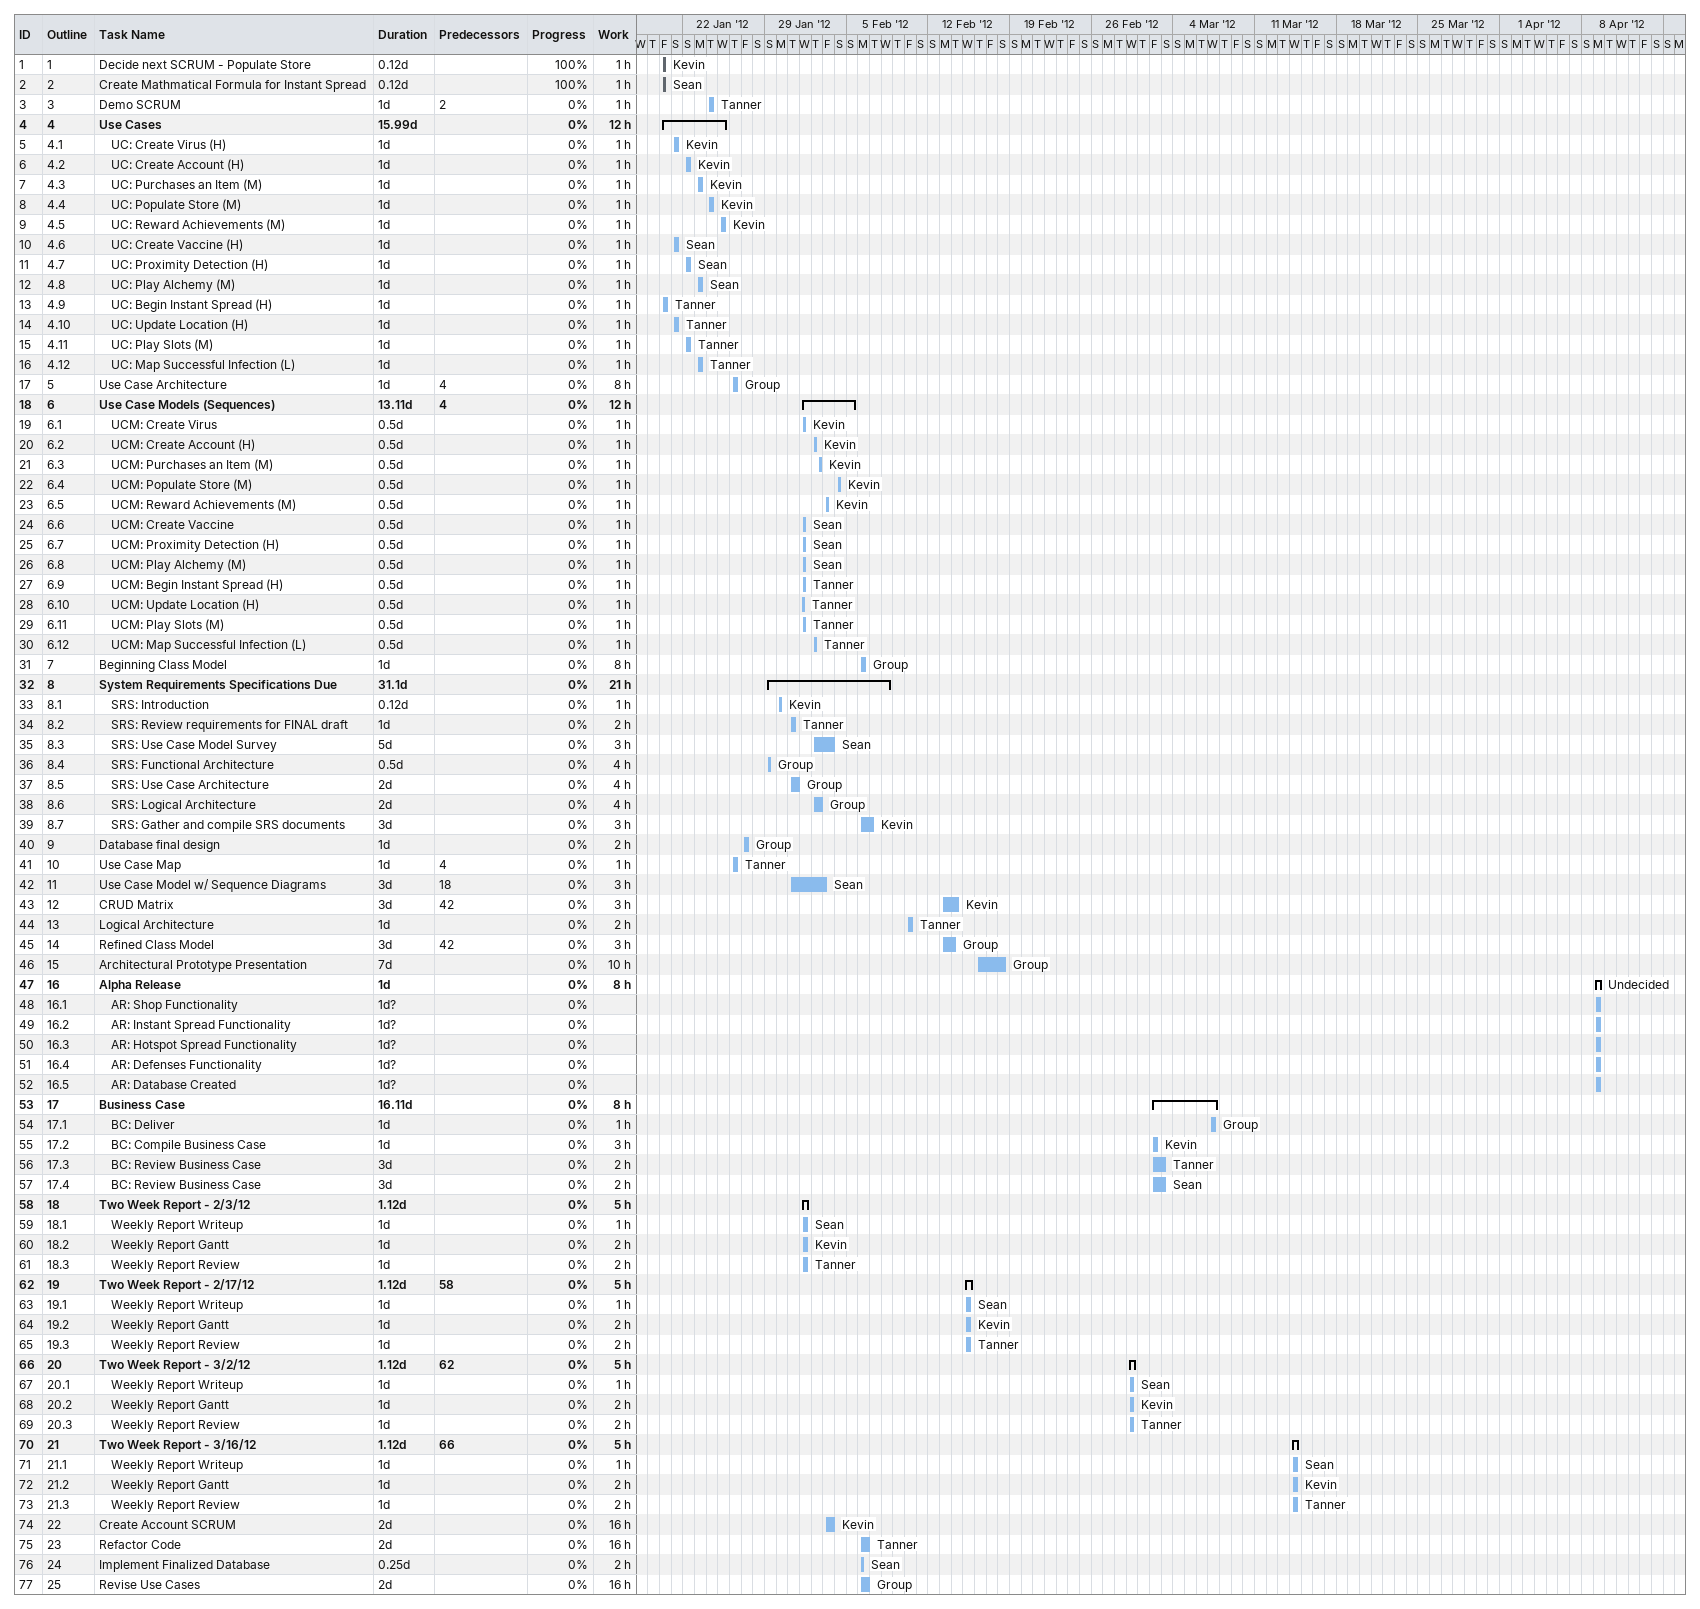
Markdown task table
| ID | WBS | Task | Duration | Start | Finish | Predecessors | Resources | % complete | Work (h) |
|---|---|---|---|---|---|---|---|---|---|
| 1 | 1 | Decide next SCRUM - Populate Store | 0.12d | 2012-01-20 | 2012-01-20 |  | Kevin | 100 | 1 |
| 2 | 2 | Create Mathmatical Formula for Instant Spread | 0.12d | 2012-01-20 | 2012-01-20 |  | Sean | 100 | 1 |
| 3 | 3 | Demo SCRUM | 1d | 2012-01-24 | 2012-01-24 | 2 | Tanner | 0 | 1 |
| 4 | 4 | **Use Cases** | 15.99d | 2012-01-20 | 2012-01-25 |  |  | 0 | 12 |
| 5 | 4.1 | UC: Create Virus (H) | 1d | 2012-01-21 | 2012-01-21 |  | Kevin | 0 | 1 |
| 6 | 4.2 | UC: Create Account (H) | 1d | 2012-01-22 | 2012-01-22 |  | Kevin | 0 | 1 |
| 7 | 4.3 | UC: Purchases an Item (M) | 1d | 2012-01-23 | 2012-01-23 |  | Kevin | 0 | 1 |
| 8 | 4.4 | UC: Populate Store (M) | 1d | 2012-01-24 | 2012-01-24 |  | Kevin | 0 | 1 |
| 9 | 4.5 | UC: Reward Achievements (M) | 1d | 2012-01-25 | 2012-01-25 |  | Kevin | 0 | 1 |
| 10 | 4.6 | UC: Create Vaccine (H) | 1d | 2012-01-21 | 2012-01-21 |  | Sean | 0 | 1 |
| 11 | 4.7 | UC: Proximity Detection (H) | 1d | 2012-01-22 | 2012-01-22 |  | Sean | 0 | 1 |
| 12 | 4.8 | UC: Play Alchemy (M) | 1d | 2012-01-23 | 2012-01-23 |  | Sean | 0 | 1 |
| 13 | 4.9 | UC: Begin Instant Spread (H) | 1d | 2012-01-20 | 2012-01-20 |  | Tanner | 0 | 1 |
| 14 | 4.10 | UC: Update Location (H) | 1d | 2012-01-21 | 2012-01-21 |  | Tanner | 0 | 1 |
| 15 | 4.11 | UC: Play Slots (M) | 1d | 2012-01-22 | 2012-01-22 |  | Tanner | 0 | 1 |
| 16 | 4.12 | UC: Map Successful Infection (L) | 1d | 2012-01-23 | 2012-01-23 |  | Tanner | 0 | 1 |
| 17 | 5 | Use Case Architecture | 1d | 2012-01-26 | 2012-01-26 | 4 | Group | 0 | 8 |
| 18 | 6 | **Use Case Models (Sequences)** | 13.11d | 2012-02-01 | 2012-02-05 | 4 |  | 0 | 12 |
| 19 | 6.1 | UCM: Create Virus | 0.5d | 2012-02-01 | 2012-02-01 |  | Kevin | 0 | 1 |
| 20 | 6.2 | UCM: Create Account (H) | 0.5d | 2012-02-02 | 2012-02-02 |  | Kevin | 0 | 1 |
| 21 | 6.3 | UCM: Purchases an Item (M) | 0.5d | 2012-02-02 | 2012-02-02 |  | Kevin | 0 | 1 |
| 22 | 6.4 | UCM: Populate Store (M) | 0.5d | 2012-02-04 | 2012-02-04 |  | Kevin | 0 | 1 |
| 23 | 6.5 | UCM: Reward Achievements (M) | 0.5d | 2012-02-03 | 2012-02-03 |  | Kevin | 0 | 1 |
| 24 | 6.6 | UCM: Create Vaccine | 0.5d | 2012-02-01 | 2012-02-01 |  | Sean | 0 | 1 |
| 25 | 6.7 | UCM: Proximity Detection (H) | 0.5d | 2012-02-01 | 2012-02-01 |  | Sean | 0 | 1 |
| 26 | 6.8 | UCM: Play Alchemy (M) | 0.5d | 2012-02-01 | 2012-02-01 |  | Sean | 0 | 1 |
| 27 | 6.9 | UCM: Begin Instant Spread (H) | 0.5d | 2012-02-01 | 2012-02-01 |  | Tanner | 0 | 1 |
| 28 | 6.10 | UCM: Update Location (H) | 0.5d | 2012-02-01 | 2012-02-01 |  | Tanner | 0 | 1 |
| 29 | 6.11 | UCM: Play Slots (M) | 0.5d | 2012-02-01 | 2012-02-01 |  | Tanner | 0 | 1 |
| 30 | 6.12 | UCM: Map Successful Infection (L) | 0.5d | 2012-02-02 | 2012-02-02 |  | Tanner | 0 | 1 |
| 31 | 7 | Beginning Class Model | 1d | 2012-02-06 | 2012-02-06 |  | Group | 0 | 8 |
| 32 | 8 | **System Requirements Specifications Due** | 31.1d | 2012-01-29 | 2012-02-08 |  |  | 0 | 21 |
| 33 | 8.1 | SRS: Introduction | 0.12d | 2012-01-30 | 2012-01-30 |  | Kevin | 0 | 1 |
| 34 | 8.2 | SRS: Review requirements for FINAL draft | 1d | 2012-01-31 | 2012-01-31 |  | Tanner | 0 | 2 |
| 35 | 8.3 | SRS: Use Case Model Survey | 5d | 2012-02-02 | 2012-02-04 |  | Sean | 0 | 3 |
| 36 | 8.4 | SRS: Functional Architecture | 0.5d | 2012-01-29 | 2012-01-29 |  | Group | 0 | 4 |
| 37 | 8.5 | SRS: Use Case Architecture | 2d | 2012-01-31 | 2012-02-01 |  | Group | 0 | 4 |
| 38 | 8.6 | SRS: Logical Architecture | 2d | 2012-02-02 | 2012-02-03 |  | Group | 0 | 4 |
| 39 | 8.7 | SRS: Gather and compile SRS documents | 3d | 2012-02-06 | 2012-02-07 |  | Kevin | 0 | 3 |
| 40 | 9 | Database final design | 1d | 2012-01-27 | 2012-01-27 |  | Group | 0 | 2 |
| 41 | 10 | Use Case Map | 1d | 2012-01-26 | 2012-01-26 | 4 | Tanner | 0 | 1 |
| 42 | 11 | Use Case Model w/ Sequence Diagrams | 3d | 2012-01-31 | 2012-02-03 | 18 | Sean | 0 | 3 |
| 43 | 12 | CRUD Matrix | 3d | 2012-02-13 | 2012-02-14 | 42 | Kevin | 0 | 3 |
| 44 | 13 | Logical Architecture | 1d | 2012-02-10 | 2012-02-10 |  | Tanner | 0 | 2 |
| 45 | 14 | Refined Class Model | 3d | 2012-02-13 | 2012-02-14 | 42 | Group | 0 | 3 |
| 46 | 15 | Architectural Prototype Presentation | 7d | 2012-02-16 | 2012-02-18 |  | Group | 0 | 10 |
| 47 | 16 | **Alpha Release** | 1d | 2012-04-09 | 2012-04-09 |  | Undecided | 0 | 8 |
| 48 | 16.1 | AR: Shop Functionality | 1d? | 2012-04-09 | 2012-04-09 |  |  | 0 |  |
| 49 | 16.2 | AR: Instant Spread Functionality | 1d? | 2012-04-09 | 2012-04-09 |  |  | 0 |  |
| 50 | 16.3 | AR: Hotspot Spread Functionality | 1d? | 2012-04-09 | 2012-04-09 |  |  | 0 |  |
| 51 | 16.4 | AR: Defenses Functionality | 1d? | 2012-04-09 | 2012-04-09 |  |  | 0 |  |
| 52 | 16.5 | AR: Database Created | 1d? | 2012-04-09 | 2012-04-09 |  |  | 0 |  |
| 53 | 17 | **Business Case** | 16.11d | 2012-03-02 | 2012-03-07 |  |  | 0 | 8 |
| 54 | 17.1 | BC: Deliver | 1d | 2012-03-07 | 2012-03-07 |  | Group | 0 | 1 |
| 55 | 17.2 | BC: Compile Business Case | 1d | 2012-03-02 | 2012-03-02 |  | Kevin | 0 | 3 |
| 56 | 17.3 | BC: Review Business Case | 3d | 2012-03-02 | 2012-03-03 |  | Tanner | 0 | 2 |
| 57 | 17.4 | BC: Review Business Case | 3d | 2012-03-02 | 2012-03-03 |  | Sean | 0 | 2 |
| 58 | 18 | **Two Week Report - 2/3/12** | 1.12d | 2012-02-01 | 2012-02-01 |  |  | 0 | 5 |
| 59 | 18.1 | Weekly Report Writeup | 1d | 2012-02-01 | 2012-02-01 |  | Sean | 0 | 1 |
| 60 | 18.2 | Weekly Report Gantt | 1d | 2012-02-01 | 2012-02-01 |  | Kevin | 0 | 2 |
| 61 | 18.3 | Weekly Report Review | 1d | 2012-02-01 | 2012-02-01 |  | Tanner | 0 | 2 |
| 62 | 19 | **Two Week Report - 2/17/12** | 1.12d | 2012-02-15 | 2012-02-15 | 58 |  | 0 | 5 |
| 63 | 19.1 | Weekly Report Writeup | 1d | 2012-02-15 | 2012-02-15 |  | Sean | 0 | 1 |
| 64 | 19.2 | Weekly Report Gantt | 1d | 2012-02-15 | 2012-02-15 |  | Kevin | 0 | 2 |
| 65 | 19.3 | Weekly Report Review | 1d | 2012-02-15 | 2012-02-15 |  | Tanner | 0 | 2 |
| 66 | 20 | **Two Week Report - 3/2/12** | 1.12d | 2012-02-29 | 2012-02-29 | 62 |  | 0 | 5 |
| 67 | 20.1 | Weekly Report Writeup | 1d | 2012-02-29 | 2012-02-29 |  | Sean | 0 | 1 |
| 68 | 20.2 | Weekly Report Gantt | 1d | 2012-02-29 | 2012-02-29 |  | Kevin | 0 | 2 |
| 69 | 20.3 | Weekly Report Review | 1d | 2012-02-29 | 2012-02-29 |  | Tanner | 0 | 2 |
| 70 | 21 | **Two Week Report - 3/16/12** | 1.12d | 2012-03-14 | 2012-03-14 | 66 |  | 0 | 5 |
| 71 | 21.1 | Weekly Report Writeup | 1d | 2012-03-14 | 2012-03-14 |  | Sean | 0 | 1 |
| 72 | 21.2 | Weekly Report Gantt | 1d | 2012-03-14 | 2012-03-14 |  | Kevin | 0 | 2 |
| 73 | 21.3 | Weekly Report Review | 1d | 2012-03-14 | 2012-03-14 |  | Tanner | 0 | 2 |
| 74 | 22 | Create Account SCRUM | 2d | 2012-02-03 | 2012-02-04 |  | Kevin | 0 | 16 |
| 75 | 23 | Refactor Code | 2d | 2012-02-06 | 2012-02-07 |  | Tanner | 0 | 16 |
| 76 | 24 | Implement Finalized Database | 0.25d | 2012-02-06 | 2012-02-06 |  | Sean | 0 | 2 |
| 77 | 25 | Revise Use Cases | 2d | 2012-02-06 | 2012-02-07 |  | Group | 0 | 16 |
